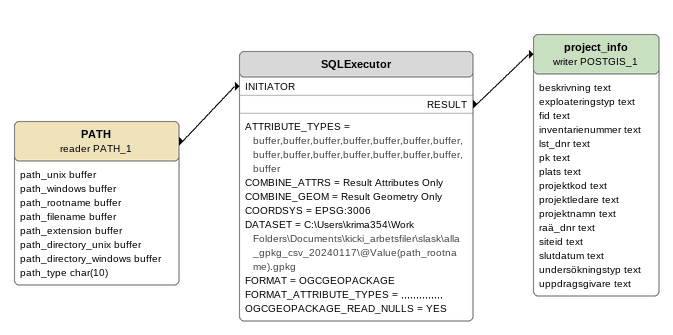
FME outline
PATH (reader PATH_1)
    attributes: path_unix buffer, path_windows buffer, path_rootname buffer, path_filename buffer, path_extension buffer, path_directory_unix buffer, path_directory_windows buffer, path_type char(10)
    -> SQLExecutor [INITIATOR]
SQLExecutor
    ATTRIBUTE_TYPES = buffer,buffer,buffer,buffer,buffer,buffer,buffer,buffer,buffer,buffer,buffer,buffer,buffer,buffer,buffer
    COMBINE_ATTRS = Result Attributes Only
    COMBINE_GEOM = Result Geometry Only
    COORDSYS = EPSG:3006
    DATASET = C:\Users\krima354\Work Folders\Documents\kicki_arbetsfiler\slask\alla_gpkg_csv_20240117\@Value(path_rootname).gpkg
    FORMAT = OGCGEOPACKAGE
    FORMAT_ATTRIBUTE_TYPES = ,,,,,,,,,,,,,,
    OGCGEOPACKAGE_READ_NULLS = YES
    RESULT -> project_info (writer POSTGIS_1)
project_info (writer POSTGIS_1)
    attributes: beskrivning text, exploateringstyp text, fid text, inventarienummer text, lst_dnr text, pk text, plats text, projektkod text, projektledare text, projektnamn text, raä_dnr text, siteid text, slutdatum text, undersökningstyp text, uppdragsgivare text
